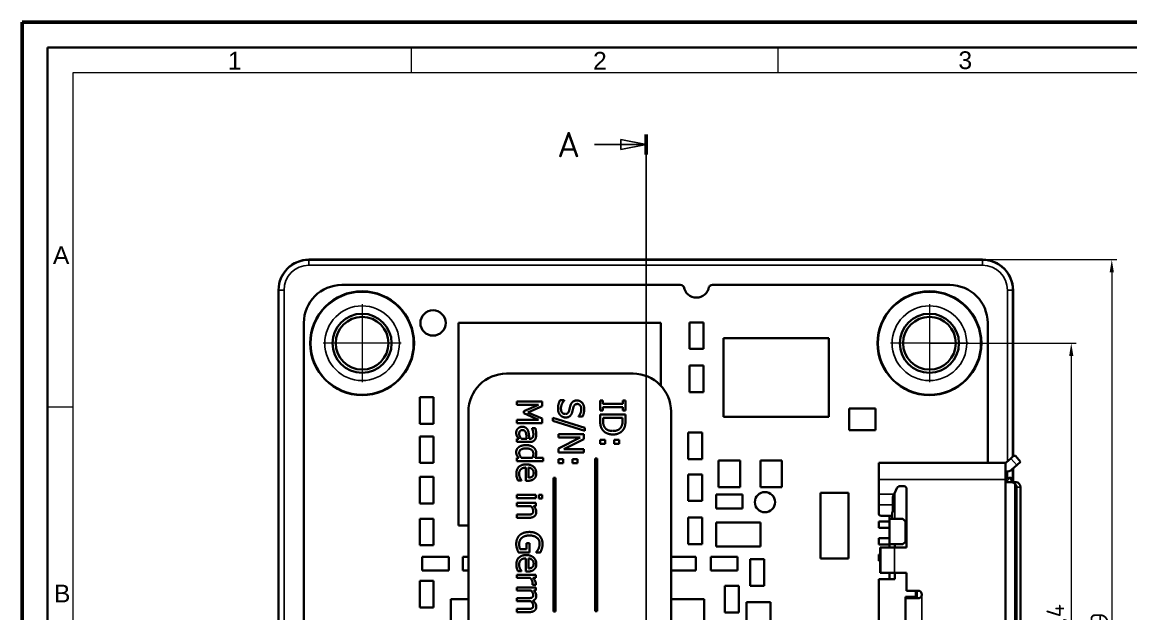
# Model space of a CAD drawing. Header units: millimetres. Extents: x 0 to 119, y 0 to 84.
# Drawn here: x 0 to 43.77, y 60.65 to 84 of the extents above; entities that cross this region are included whole.
import ezdxf

# ---------------------------------------------------------------- set-up
doc = ezdxf.new("R2010")
doc.units = ezdxf.units.MM
doc.header["$LTSCALE"] = 0.2
doc.layers.get('0').update_dxf_attribs({"lineweight": 25})
for name, color, linetype, lineweight in [('001', 7, 'Continuous', 50), ('Bemaßung (ISO)', 7, 'Continuous', 18), ('Mittelpunktmarkierung (ISO)', 7, 'Continuous', 18), ('Schnittlinie (ISO)', 7, 'Continuous', 25), ('Sichtbar (ISO)', 7, 'Continuous', 35), ('Sichtbar schmal (ISO)', 7, 'Continuous', 25)]:
    doc.layers.add(name, color=color, linetype=linetype, lineweight=lineweight)
doc.layers.add('Symbole(DIN)', color=3, linetype='Continuous', lineweight=25, true_color=0x00ff00)
doc.styles.add('Aktuell-DIN', font='arial.ttf')
doc.styles.add('Bezeichnungstext (DIN)', font='isocpeur.ttf')
doc.styles.add('Notiztext (DIN)', font='isocpeur.ttf')
doc.dimstyles.new('Standard (DIN)', dxfattribs={"dimscale": 0.2, "dimtxt": 3.5, "dimasz": 2.5, "dimexe": 1, "dimexo": 0, "dimgap": 0.7, "dimtad": 1, "dimtoh": 1, "dimrnd": 1e-08, "dimtxsty": 'Notiztext (DIN)', "dimcen": 0.09, "dimdle": 10, "dimclrd": 256, "dimclre": 256, "dimclrt": 256, "dimazin": 2, "dimtfac": 0.514286, "dimtdec": 4, "dimtmove": 0, "dimatfit": 3, "dimfxl": 1, "dimtolj": 1, "dimlwd": -1, "dimlwe": -1, "dimarcsym": 0})

# ---------------------------------------------------------------- blocks, each defined once
blk = doc.blocks.new('*D24')
at = {"layer": 'Bemaßung (ISO)', "transparency": 16777216}
for p, q in [((35.821, 71.327), (41.621, 71.327)), ((41.421, 70.827), (41.421, 49.427)), ((35.821, 48.927), (41.621, 48.927))]:
    blk.add_line(p, q, dxfattribs=at)
for points in [[(41.338, 70.827), (41.504, 70.827), (41.421, 71.327)], [(41.338, 49.427), (41.504, 49.427), (41.421, 48.927)]]:
    blk.add_solid(points, dxfattribs=at)
at = {"layer": 'Defpoints', "color": 0, "transparency": 16777216}
for p in [(35.821, 71.327), (35.821, 48.927), (41.421, 48.927)]:
    blk.add_point(p, dxfattribs=at)
at = {"layer": 'Bemaßung (ISO)', "transparency": 16777216, "insert": (40.441, 59.311), "char_height": 0.7, "attachment_point": 1, "rotation": 90, "style": 'Notiztext (DIN)'}
blk.add_mtext('\\A1;22,4', dxfattribs=at)
blk = doc.blocks.new('*D25')
at = {"layer": 'Bemaßung (ISO)', "transparency": 16777216}
for p, q in [((37.921, 74.627), (43.221, 74.627)), ((43.021, 74.127), (43.021, 46.127)), ((37.414, 45.627), (43.221, 45.627))]:
    blk.add_line(p, q, dxfattribs=at)
for points in [[(42.938, 74.127), (43.104, 74.127), (43.021, 74.627)], [(42.938, 46.127), (43.104, 46.127), (43.021, 45.627)]]:
    blk.add_solid(points, dxfattribs=at)
at = {"layer": 'Defpoints', "color": 0, "transparency": 16777216}
for p in [(37.921, 74.627), (37.414, 45.627), (43.021, 45.627)]:
    blk.add_point(p, dxfattribs=at)
at = {"layer": 'Bemaßung (ISO)', "transparency": 16777216, "insert": (42.181, 59.713), "char_height": 0.7, "attachment_point": 1, "rotation": 90, "style": 'Notiztext (DIN)'}
blk.add_mtext('\\A1;29', dxfattribs=at)
blk = doc.blocks.new('2DTransSchnitt0')
at = {"layer": 'Schnittlinie (ISO)', "linetype": 'Continuous'}
for p, q in [((123.2, 395.84), (118.2, 396.84)), ((118.2, 396.84), (118.2, 394.84)), ((123.2, 256.95), (123.2, 397.81)), ((113, 395.84), (118.2, 395.84)), ((118.2, 395.84), (123.2, 395.84)), ((118.2, 394.84), (123.2, 395.84)), ((179.1, 256.95), (123.2, 256.95)), ((179.1, 189.37), (179.1, 256.95)), ((168.93, 191.27), (174.1, 191.27)), ((179.1, 191.27), (174.1, 192.27)), ((174.1, 192.27), (174.1, 190.27)), ((174.1, 191.27), (179.1, 191.27)), ((174.1, 190.27), (179.1, 191.27))]:
    blk.add_line(p, q, dxfattribs=at)
at = {"layer": 'Schnittlinie (ISO)', "linetype": 'Continuous', "lineweight": 50}
for p, q in [((123.2, 393.86), (123.2, 397.81)), ((123.2, 256.95), (123.2, 260.9)), ((126.99, 256.95), (123.2, 256.95)), ((179.1, 256.95), (175.31, 256.95)), ((179.1, 253.15), (179.1, 256.95)), ((179.1, 189.37), (179.1, 193.17))]:
    blk.add_line(p, q, dxfattribs=at)
at = {"layer": 'Schnittlinie (ISO)', "linetype": 'Continuous', "flags": 128}
for points in [[(118.2, 394.84), (123.2, 395.84), (118.2, 396.84), (118.2, 394.84)], [(174.1, 190.27), (179.1, 191.27), (174.1, 192.27), (174.1, 190.27)]]:
    blk.add_lwpolyline(points, dxfattribs=at)
at = {"layer": 'Schnittlinie (ISO)'}
for points in [[(118.2, 394.84), (123.2, 395.84), (118.2, 396.84), (118.2, 394.84)], [(174.1, 190.27), (179.1, 191.27), (174.1, 192.27), (174.1, 190.27)]]:
    blk.add_solid(points, dxfattribs=at)
at = {"layer": 'Schnittlinie (ISO)', "char_height": 5, "attachment_point": 7, "line_spacing_factor": 0.25, "style": 'Bezeichnungstext (DIN)'}
for insert in [(105.63, 393.34), (161.54, 188.77)]:
    blk.add_mtext('A', dxfattribs=dict(at, insert=insert))
blk = doc.blocks.new('Ränder Basler-A2')
at = {"layer": '001'}
for p, q in [((0, 0), (0, 420)), ((0, 420), (594, 420))]:
    blk.add_line(p, q, dxfattribs=at)
at = {"layer": '001', "color": 7, "linetype": 'Continuous', "lineweight": 35}
for p, q in [((589, 415), (5, 415)), ((5, 415), (5, 5))]:
    blk.add_line(p, q, dxfattribs=at)
at = {"layer": '001', "color": 7, "linetype": 'Continuous', "lineweight": 18}
for p, q in [((76.87, 410), (76.87, 415)), ((149.25, 410), (149.25, 415)), ((584, 410), (10, 410)), ((10, 410), (10, 10)), ((5, 344.07), (10, 344.07))]:
    blk.add_line(p, q, dxfattribs=at)
at = {"layer": 'Symbole(DIN)', "color": 250, "true_color": 0x3f3f3f, "char_height": 3.5, "attachment_point": 4, "style": 'Aktuell-DIN'}
for s, insert in [('\\fArial|b0|i0;1', (40.6, 412.4)), ('\\fArial|b0|i0;2', (112.69, 412.38)), ('\\fArial|b0|i0;3', (184.82, 412.47)), ('\\fArial|b0|i0;A', (6.06, 374)), ('\\fArial|b0|i0;B', (6.26, 307.24))]:
    blk.add_mtext(s, dxfattribs=dict(at, insert=insert))

msp = doc.modelspace()

# ---------------------------------------------------------------- linework, layer by layer
at = {"layer": 'Mittelpunktmarkierung (ISO)', "linetype": 'Continuous'}
for p, q in [((13.421, 72.867), (13.421, 69.787)), ((35.821, 72.867), (35.821, 69.787)), ((14.961, 71.327), (11.881, 71.327)), ((37.361, 71.327), (34.281, 71.327))]:
    msp.add_line(p, q, dxfattribs=at)
at = {"layer": 'Sichtbar (ISO)'}
for p, q in [((11.321, 74.627), (37.921, 74.627)), ((12.621, 73.627), (25.986, 73.627)), ((27.256, 73.627), (36.621, 73.627)), ((10.121, 46.827), (10.121, 73.427)), ((39.121, 73.427), (39.121, 66.854)), ((11.121, 48.127), (11.121, 72.127)), ((17.221, 64.127), (17.221, 72.127)), ((17.221, 72.127), (25.221, 72.127)), ((25.221, 72.127), (25.221, 69.647)), ((26.346, 71.102), (26.346, 72.152)), ((26.346, 72.152), (26.896, 72.152)), ((26.896, 72.152), (26.896, 71.102)), ((38.121, 72.127), (38.121, 66.602)), ((27.691, 68.427), (27.691, 71.527)), ((27.691, 71.527), (31.851, 71.527)), ((31.851, 71.527), (31.851, 68.427)), ((26.896, 71.102), (26.346, 71.102)), ((19.121, 70.127), (24.121, 70.127)), ((26.346, 70.452), (26.896, 70.452)), ((26.346, 69.402), (26.346, 70.452)), ((26.896, 70.452), (26.896, 69.402)), ((15.696, 68.152), (15.696, 69.202)), ((15.696, 69.202), (16.246, 69.202)), ((16.246, 69.202), (16.246, 68.152)), ((26.896, 69.402), (26.346, 69.402)), ((19.528, 68.902), (19.528, 69.026)), ((19.528, 69.026), (20.528, 69.026)), ((20.389, 68.902), (19.528, 68.902)), ((19.803, 68.644), (20.389, 68.902)), ((20.528, 68.845), (19.971, 68.595)), ((20.528, 69.026), (20.528, 68.845)), ((21.234, 69.076), (21.401, 69.076)), ((21.401, 69.076), (21.401, 69.066)), ((22.821, 68.678), (22.821, 69.065)), ((22.821, 69.065), (22.923, 69.065)), ((22.923, 69.065), (22.923, 68.938)), ((22.923, 68.938), (23.719, 68.938)), ((23.719, 68.805), (22.923, 68.805)), ((22.923, 68.805), (22.923, 68.678)), ((23.719, 68.938), (23.719, 69.065)), ((23.719, 69.065), (23.821, 69.065)), ((23.719, 68.678), (23.719, 68.805)), ((23.821, 69.065), (23.821, 68.678)), ((32.646, 68.752), (33.696, 68.752)), ((32.646, 67.902), (32.646, 68.752)), ((33.696, 68.752), (33.696, 67.902)), ((17.621, 51.627), (17.621, 68.627)), ((19.528, 68.169), (19.528, 68.302)), ((19.528, 68.302), (20.389, 68.302)), ((19.803, 68.563), (19.803, 68.644)), ((20.389, 68.302), (19.803, 68.563)), ((19.971, 68.595), (20.528, 68.354)), ((20.528, 68.354), (20.528, 68.169)), ((20.957, 68.264), (20.957, 68.378)), ((20.957, 68.378), (22.219, 67.988)), ((21.969, 68.435), (21.969, 68.444)), ((22.127, 68.435), (21.969, 68.435)), ((22.923, 68.678), (22.821, 68.678)), ((22.821, 68.283), (22.821, 68.513)), ((22.821, 68.513), (23.821, 68.513)), ((22.936, 68.38), (22.936, 68.279)), ((23.706, 68.38), (22.936, 68.38)), ((23.706, 68.279), (23.706, 68.38)), ((23.821, 68.678), (23.719, 68.678)), ((23.821, 68.513), (23.821, 68.286)), ((25.621, 68.627), (25.621, 51.627)), ((31.851, 68.427), (27.691, 68.427)), ((16.246, 68.152), (15.696, 68.152)), ((20.528, 68.169), (19.528, 68.169)), ((20.133, 67.969), (20.262, 67.969)), ((20.133, 67.961), (20.133, 67.969)), ((22.219, 67.873), (20.957, 68.264)), ((22.219, 67.988), (22.219, 67.873)), ((33.696, 67.902), (32.646, 67.902)), ((15.696, 67.652), (16.246, 67.652)), ((15.696, 66.602), (15.696, 67.652)), ((16.246, 67.652), (16.246, 66.602)), ((19.528, 67.431), (19.528, 67.558)), ((19.528, 67.558), (19.607, 67.558)), ((20.041, 67.431), (19.528, 67.431)), ((19.713, 67.558), (19.921, 67.558)), ((20.021, 67.558), (20.046, 67.558)), ((21.174, 67.61), (21.174, 67.734)), ((21.174, 67.734), (22.174, 67.734)), ((21.174, 67.168), (22.037, 67.61)), ((22.037, 67.61), (21.174, 67.61)), ((22.174, 67.546), (21.383, 67.143)), ((22.174, 67.734), (22.174, 67.546)), ((22.821, 67.358), (22.821, 67.519)), ((22.821, 67.519), (23.012, 67.519)), ((23.012, 67.519), (23.012, 67.358)), ((23.38, 67.358), (23.38, 67.519)), ((23.38, 67.519), (23.571, 67.519)), ((23.571, 67.519), (23.571, 67.358)), ((26.296, 66.752), (26.296, 67.802)), ((26.296, 67.802), (26.846, 67.802)), ((26.846, 67.802), (26.846, 66.752)), ((21.174, 67.019), (21.174, 67.168)), ((22.174, 67.019), (21.174, 67.019)), ((21.383, 67.143), (22.174, 67.143)), ((22.174, 67.143), (22.174, 67.019)), ((23.012, 67.358), (22.821, 67.358)), ((23.571, 67.358), (23.38, 67.358)), ((16.246, 66.602), (15.696, 66.602)), ((19.528, 66.677), (19.528, 66.803)), ((19.528, 66.803), (19.604, 66.803)), ((20.573, 66.677), (19.528, 66.677)), ((19.71, 66.803), (20.144, 66.803)), ((20.248, 66.803), (20.573, 66.803)), ((20.573, 66.803), (20.573, 66.677)), ((21.174, 66.594), (21.174, 66.755)), ((21.174, 66.755), (21.366, 66.755)), ((21.366, 66.594), (21.174, 66.594)), ((21.366, 66.755), (21.366, 66.594)), ((21.734, 66.594), (21.734, 66.755)), ((21.734, 66.755), (21.925, 66.755)), ((21.925, 66.594), (21.734, 66.594)), ((21.925, 66.755), (21.925, 66.594)), ((22.62, 60.752), (22.62, 66.777)), ((22.62, 66.777), (22.707, 66.777)), ((22.707, 66.777), (22.707, 60.752)), ((26.846, 66.752), (26.296, 66.752)), ((27.496, 65.652), (27.496, 66.702)), ((27.496, 66.702), (28.346, 66.702)), ((28.346, 66.702), (28.346, 65.652)), ((29.146, 65.652), (29.146, 66.702)), ((29.146, 66.702), (29.996, 66.702)), ((29.996, 66.702), (29.996, 65.652)), ((33.821, 66.602), (38.821, 66.602)), ((33.821, 65.952), (33.821, 66.602)), ((38.821, 65.952), (38.821, 66.602)), ((39.038, 66.78), (38.854, 66.615)), ((39.147, 66.877), (39.038, 66.78)), ((39.147, 66.877), (39.22, 66.877)), ((39.421, 66.652), (39.22, 66.877)), ((39.421, 66.652), (39.272, 66.519)), ((19.89, 65.898), (19.89, 66.418)), ((19.987, 66.418), (19.987, 66.021)), ((26.296, 65.102), (26.296, 66.152)), ((26.296, 66.152), (26.846, 66.152)), ((26.846, 66.152), (26.846, 65.102)), ((39.272, 66.519), (39.088, 66.354)), ((39.121, 66.384), (39.121, 65.842)), ((15.696, 65.002), (15.696, 66.052)), ((15.696, 66.052), (16.246, 66.052)), ((16.246, 66.052), (16.246, 65.002)), ((19.712, 65.912), (19.574, 65.912)), ((19.712, 65.919), (19.712, 65.912)), ((19.959, 65.898), (19.89, 65.898)), ((20.973, 60.739), (20.973, 66.012)), ((20.973, 66.012), (21.06, 66.012)), ((21.06, 66.012), (21.06, 60.739)), ((33.821, 65.952), (33.821, 65.376)), ((34.822, 65.679), (34.644, 65.682)), ((38.821, 65.952), (38.821, 65.942)), ((38.821, 65.942), (38.821, 54.312)), ((38.921, 65.842), (39.073, 65.842)), ((39.073, 65.842), (39.248, 65.842)), ((39.211, 54.491), (39.211, 65.763)), ((19.528, 65.212), (19.528, 65.338)), ((19.528, 65.338), (20.278, 65.338)), ((20.278, 65.338), (20.278, 65.212)), ((20.403, 65.203), (20.403, 65.346)), ((20.403, 65.346), (20.534, 65.346)), ((20.534, 65.346), (20.534, 65.203)), ((27.396, 64.802), (27.396, 65.352)), ((27.396, 65.352), (28.446, 65.352)), ((28.346, 65.652), (27.496, 65.652)), ((28.446, 65.352), (28.446, 64.802)), ((29.996, 65.652), (29.146, 65.652)), ((31.521, 62.827), (31.521, 65.427)), ((31.521, 65.427), (32.621, 65.427)), ((32.621, 65.427), (32.621, 62.827)), ((33.821, 64.945), (33.821, 65.376)), ((34.381, 64.945), (34.381, 65.262)), ((34.426, 65.376), (34.392, 65.307)), ((34.553, 65.627), (34.426, 65.376)), ((34.921, 63.262), (34.921, 65.579)), ((39.258, 65.642), (39.258, 54.612)), ((39.421, 54.612), (39.421, 65.642)), ((16.246, 65.002), (15.696, 65.002)), ((20.278, 65.212), (19.528, 65.212)), ((19.528, 65.026), (20.278, 65.026)), ((19.528, 64.9), (19.528, 65.026)), ((20.089, 64.9), (19.528, 64.9)), ((20.278, 64.9), (20.195, 64.9)), ((20.278, 65.026), (20.278, 64.9)), ((20.534, 65.203), (20.403, 65.203)), ((26.846, 65.102), (26.296, 65.102)), ((28.446, 64.802), (27.396, 64.802)), ((33.821, 64.945), (33.821, 64.596)), ((34.381, 64.945), (34.381, 64.701)), ((15.696, 64.402), (16.246, 64.402)), ((15.696, 63.352), (15.696, 64.402)), ((16.246, 64.402), (16.246, 63.352)), ((19.528, 64.437), (19.528, 64.563)), ((19.528, 64.563), (19.956, 64.563)), ((20.015, 64.437), (19.528, 64.437)), ((26.296, 63.402), (26.296, 64.452)), ((26.296, 64.452), (26.846, 64.452)), ((26.846, 64.452), (26.846, 63.402)), ((33.921, 64.521), (34.281, 64.521)), ((34.251, 64.521), (34.251, 64.392)), ((34.251, 64.392), (34.251, 63.392)), ((34.251, 64.392), (34.771, 64.392)), ((34.351, 64.62), (34.351, 64.392)), ((34.771, 64.392), (34.871, 64.292)), ((17.621, 64.127), (17.221, 64.127)), ((27.396, 63.302), (27.396, 64.252)), ((27.396, 64.252), (29.146, 64.252)), ((29.146, 64.252), (29.146, 63.302)), ((33.821, 64.287), (33.821, 64.037)), ((33.821, 64.287), (34.251, 64.287)), ((34.251, 64.037), (33.821, 64.037)), ((34.871, 64.292), (34.871, 63.492)), ((33.821, 63.637), (34.251, 63.637)), ((33.821, 63.637), (33.821, 63.387)), ((34.771, 63.392), (34.871, 63.492)), ((16.246, 63.352), (15.696, 63.352)), ((20.031, 63.069), (19.594, 63.069)), ((19.656, 63.2), (19.914, 63.2)), ((19.914, 63.2), (19.914, 63.432)), ((19.914, 63.432), (20.031, 63.432)), ((20.031, 63.432), (20.031, 63.069)), ((20.299, 63.073), (20.299, 63.085)), ((20.46, 63.073), (20.299, 63.073)), ((26.846, 63.402), (26.296, 63.402)), ((29.146, 63.302), (27.396, 63.302)), ((34.251, 63.387), (33.821, 63.387)), ((33.871, 63.262), (33.897, 63.262)), ((33.871, 63.262), (33.871, 62.262)), ((33.897, 63.262), (34.447, 63.262)), ((34.251, 63.392), (34.251, 63.262)), ((34.251, 63.392), (34.771, 63.392)), ((34.921, 63.262), (34.447, 63.262)), ((34.451, 63.262), (34.451, 63.392)), ((15.796, 62.352), (15.796, 62.902)), ((15.796, 62.902), (16.846, 62.902)), ((16.846, 62.902), (16.846, 62.352)), ((17.396, 62.352), (17.396, 62.902)), ((17.396, 62.902), (17.621, 62.902)), ((19.89, 62.316), (19.89, 62.836)), ((19.987, 62.836), (19.987, 62.439)), ((25.621, 62.902), (26.596, 62.902)), ((26.596, 62.902), (26.596, 62.352)), ((27.196, 62.352), (27.196, 62.902)), ((27.196, 62.902), (28.246, 62.902)), ((28.246, 62.902), (28.246, 62.352)), ((28.746, 61.752), (28.746, 62.802)), ((28.746, 62.802), (29.296, 62.802)), ((29.296, 62.802), (29.296, 61.752)), ((32.621, 62.827), (31.521, 62.827)), ((33.821, 62.987), (33.871, 62.987)), ((33.821, 62.987), (33.821, 62.737)), ((33.871, 62.737), (33.821, 62.737)), ((16.846, 62.352), (15.796, 62.352)), ((17.621, 62.352), (17.396, 62.352)), ((19.528, 62.062), (19.528, 62.188)), ((19.528, 62.188), (20.278, 62.188)), ((19.712, 62.33), (19.574, 62.33)), ((19.712, 62.337), (19.712, 62.33)), ((19.959, 62.316), (19.89, 62.316)), ((20.278, 62.188), (20.278, 62.062)), ((26.596, 62.352), (25.621, 62.352)), ((28.246, 62.352), (27.196, 62.352)), ((33.871, 62.262), (33.897, 62.262)), ((33.897, 62.262), (34.447, 62.262)), ((34.251, 62.262), (34.251, 62.012)), ((34.921, 62.262), (34.447, 62.262)), ((34.451, 62.012), (34.451, 62.262)), ((34.921, 61.56), (34.921, 62.262)), ((15.696, 61.952), (16.246, 61.952)), ((15.696, 60.902), (15.696, 61.952)), ((16.246, 61.952), (16.246, 60.902)), ((20.06, 62.062), (19.528, 62.062)), ((20.143, 61.79), (20.143, 61.797)), ((20.274, 61.79), (20.143, 61.79)), ((20.278, 62.062), (20.167, 62.062)), ((27.746, 61.752), (28.296, 61.752)), ((27.746, 60.702), (27.746, 61.752)), ((28.296, 61.752), (28.296, 60.702)), ((29.296, 61.752), (28.746, 61.752)), ((34.451, 62.012), (33.821, 62.012)), ((33.821, 59.437), (33.821, 62.012)), ((19.528, 61.692), (20.278, 61.692)), ((19.528, 61.566), (19.528, 61.692)), ((20.089, 61.566), (19.528, 61.566)), ((20.278, 61.566), (20.196, 61.566)), ((20.278, 61.692), (20.278, 61.566)), ((34.871, 61.312), (34.871, 60.212)), ((35.271, 61.312), (34.871, 61.312)), ((35.371, 61.56), (34.921, 61.56)), ((35.001, 61.26), (35.001, 61.312)), ((35.321, 61.362), (35.271, 61.312)), ((35.271, 61.26), (35.271, 61.312)), ((35.321, 61.56), (35.321, 61.362)), ((35.321, 61.362), (35.321, 61.26)), ((16.246, 60.902), (15.696, 60.902)), ((16.921, 61.227), (17.621, 61.227)), ((16.921, 51.227), (16.921, 61.227)), ((19.528, 61.14), (19.528, 61.267)), ((19.528, 61.267), (19.962, 61.267)), ((20.022, 61.14), (19.528, 61.14)), ((25.621, 61.227), (26.921, 61.227)), ((26.921, 61.227), (26.921, 51.227)), ((28.596, 59.352), (28.596, 61.102)), ((28.596, 61.102), (29.546, 61.102)), ((29.546, 61.102), (29.546, 59.352)), ((35.371, 61.26), (34.871, 61.26)), ((19.528, 60.715), (19.528, 60.841)), ((19.528, 60.841), (19.962, 60.841)), ((20.022, 60.715), (19.528, 60.715)), ((21.06, 60.739), (20.973, 60.739)), ((22.707, 60.752), (22.62, 60.752)), ((28.296, 60.702), (27.746, 60.702))]:
    msp.add_line(p, q, dxfattribs=at)
for centre, radius in [((13.421, 71.327), 2.05), ((35.821, 71.327), 2.05), ((13.421, 71.327), 1.166), ((13.421, 71.327), 1.04), ((16.221, 72.127), 0.5), ((35.821, 71.327), 1.166), ((35.821, 71.327), 1.04), ((29.327, 65.054), 0.4)]:
    msp.add_circle(centre, radius, dxfattribs=at)
for centre, radius, start, end in [((11.321, 73.427), 1.2, 90, 180), ((37.921, 73.427), 1.2, 0, 90), ((12.621, 72.127), 1.5, 90, 180), ((25.986, 73.477), 0.15, 46.9619, 90.0001), ((27.18, 74.757), 1.6, 226.9624, 228.812), ((26.621, 73.627), 0.5, 188.6268, 351.3732), ((26.062, 74.757), 1.6, 311.188, 313.0376), ((27.256, 73.477), 0.15, 89.9999, 133.0381), ((36.621, 72.127), 1.5, 0, 90), ((19.121, 68.627), 1.5, 90, 180), ((24.121, 68.627), 1.5, 0, 90), ((38.821, 66.652), 0.05, 270, 311.8103), ((38.821, 66.652), 0.4, 270, 311.8103), ((34.642, 65.582), 0.1, 89.0989, 153.2564), ((34.821, 65.579), 0.1, 0, 89.0989), ((38.921, 65.942), 0.1, 180, 270), ((35.371, 61.41), 0.15, 0, 90)]:
    msp.add_arc(centre, radius, start, end, dxfattribs=at)
for centre, major_axis, ratio, start_param, end_param in [((39.073, 65.642), (0, 0.2), 0.866025, 5.362096, 6.283185), ((39.027, 65.642), (-0.231, 0), 0.866025, 3.141593, 3.791299), ((39.248, 65.642), (0, 0.2), 0.866025, 4.712389, 6.283185), ((33.921, 64.596), (-0.1, 0), 0.749516, 0, 1.570796), ((34.281, 64.596), (0.1, 0), 0.749516, 4.712389, 5.487786), ((34.451, 64.62), (0, -0.113), 0.883218, 3.91699, 4.712389)]:
    msp.add_ellipse(centre, major_axis=major_axis, ratio=ratio, start_param=start_param, end_param=end_param, dxfattribs=at)
for points in [[(21.157, 68.747), (21.157, 68.856), (21.202, 69.008), (21.234, 69.076)], [(21.247, 68.486), (21.204, 68.534), (21.157, 68.656), (21.157, 68.747)], [(21.401, 69.066), (21.34, 69), (21.272, 68.834), (21.272, 68.757)], [(21.272, 68.757), (21.272, 68.647), (21.363, 68.534), (21.439, 68.534)], [(21.592, 68.657), (21.605, 68.704), (21.623, 68.781), (21.637, 68.838)], [(21.637, 68.838), (21.651, 68.89), (21.692, 68.972), (21.725, 69.004)], [(21.764, 68.799), (21.753, 68.757), (21.724, 68.635), (21.712, 68.594)], [(21.725, 69.004), (21.759, 69.034), (21.848, 69.068), (21.906, 69.068)], [(21.92, 68.93), (21.857, 68.93), (21.781, 68.862), (21.764, 68.799)], [(21.906, 69.068), (22.028, 69.068), (22.192, 68.879), (22.192, 68.732)], [(22.077, 68.723), (22.077, 68.815), (21.99, 68.93), (21.92, 68.93)], [(22.192, 68.732), (22.192, 68.648), (22.159, 68.499), (22.127, 68.435)], [(21.46, 68.396), (21.4, 68.396), (21.287, 68.444), (21.247, 68.486)], [(21.439, 68.534), (21.499, 68.534), (21.573, 68.593), (21.592, 68.657)], [(21.712, 68.594), (21.68, 68.491), (21.553, 68.396), (21.46, 68.396)], [(21.969, 68.444), (22.012, 68.492), (22.077, 68.641), (22.077, 68.723)], [(19.507, 67.802), (19.507, 67.848), (19.542, 67.931), (19.573, 67.963)], [(19.573, 67.963), (19.604, 67.993), (19.695, 68.029), (19.745, 68.029)], [(19.754, 67.899), (19.689, 67.899), (19.624, 67.826), (19.624, 67.756)], [(19.745, 68.029), (19.823, 68.029), (19.933, 67.964), (19.965, 67.892)], [(19.89, 67.783), (19.875, 67.833), (19.811, 67.899), (19.754, 67.899)], [(19.965, 67.892), (19.994, 67.829), (20.016, 67.657), (20.021, 67.558)], [(20.184, 67.74), (20.184, 67.784), (20.158, 67.902), (20.133, 67.961)], [(20.262, 67.969), (20.272, 67.934), (20.296, 67.803), (20.296, 67.739)], [(22.901, 67.929), (22.853, 68.005), (22.821, 68.162), (22.821, 68.283)], [(23.32, 67.725), (23.183, 67.725), (22.963, 67.836), (22.901, 67.929)], [(22.936, 68.279), (22.936, 68.191), (22.964, 68.057), (23.002, 68.003)], [(23.002, 68.003), (23.049, 67.933), (23.205, 67.863), (23.322, 67.863)], [(23.741, 67.927), (23.677, 67.831), (23.466, 67.725), (23.32, 67.725)], [(23.322, 67.863), (23.437, 67.863), (23.6, 67.939), (23.646, 68.015)], [(23.646, 68.015), (23.677, 68.068), (23.706, 68.189), (23.706, 68.279)], [(23.821, 68.286), (23.821, 68.145), (23.779, 67.984), (23.741, 67.927)], [(19.543, 67.649), (19.525, 67.683), (19.507, 67.745), (19.507, 67.802)], [(19.607, 67.558), (19.596, 67.573), (19.555, 67.625), (19.543, 67.649)], [(19.624, 67.756), (19.624, 67.697), (19.675, 67.6), (19.713, 67.558)], [(19.921, 67.558), (19.917, 67.603), (19.903, 67.74), (19.89, 67.783)], [(20.24, 67.513), (20.209, 67.472), (20.111, 67.431), (20.041, 67.431)], [(20.046, 67.558), (20.09, 67.558), (20.144, 67.585), (20.159, 67.609)], [(20.159, 67.609), (20.175, 67.633), (20.184, 67.703), (20.184, 67.74)], [(20.296, 67.739), (20.296, 67.662), (20.272, 67.555), (20.24, 67.513)], [(19.507, 67.027), (19.507, 67.089), (19.558, 67.192), (19.607, 67.229)], [(19.534, 66.905), (19.521, 66.931), (19.507, 66.989), (19.507, 67.027)], [(19.607, 67.229), (19.657, 67.265), (19.803, 67.306), (19.897, 67.306)], [(19.9, 67.175), (19.767, 67.175), (19.627, 67.091), (19.627, 66.998)], [(19.627, 66.998), (19.627, 66.948), (19.672, 66.848), (19.71, 66.803)], [(19.897, 67.306), (19.996, 67.306), (20.141, 67.255), (20.195, 67.21)], [(20.184, 66.968), (20.184, 67.065), (20.038, 67.175), (19.9, 67.175)], [(20.195, 67.21), (20.243, 67.169), (20.299, 67.053), (20.299, 66.989)], [(20.299, 66.989), (20.299, 66.933), (20.274, 66.85), (20.248, 66.803)], [(19.511, 66.168), (19.511, 66.348), (19.713, 66.546), (19.899, 66.546)], [(19.604, 66.803), (19.58, 66.833), (19.547, 66.875), (19.534, 66.905)], [(19.899, 66.546), (20.082, 66.546), (20.299, 66.354), (20.299, 66.199)], [(20.144, 66.803), (20.167, 66.85), (20.184, 66.925), (20.184, 66.968)], [(19.532, 66.026), (19.521, 66.063), (19.511, 66.123), (19.511, 66.168)], [(19.89, 66.418), (19.76, 66.418), (19.621, 66.286), (19.621, 66.17)], [(19.621, 66.17), (19.621, 66.128), (19.64, 66.048), (19.654, 66.016)], [(20.137, 66.356), (20.107, 66.384), (20.034, 66.414), (19.987, 66.418)], [(20.196, 66.206), (20.196, 66.256), (20.166, 66.327), (20.137, 66.356)], [(20.137, 66.064), (20.166, 66.086), (20.196, 66.155), (20.196, 66.206)], [(20.299, 66.199), (20.299, 66.129), (20.259, 66.021), (20.216, 65.982)], [(19.574, 65.912), (19.565, 65.934), (19.539, 66), (19.532, 66.026)], [(19.654, 66.016), (19.671, 65.982), (19.699, 65.935), (19.712, 65.919)], [(20.216, 65.982), (20.173, 65.941), (20.049, 65.898), (19.959, 65.898)], [(19.987, 66.021), (20.038, 66.023), (20.112, 66.044), (20.137, 66.064)], [(20.179, 64.705), (20.179, 64.752), (20.129, 64.852), (20.089, 64.9)], [(20.195, 64.9), (20.246, 64.843), (20.299, 64.734), (20.299, 64.672)], [(19.956, 64.563), (20.008, 64.563), (20.097, 64.573), (20.124, 64.588)], [(20.299, 64.672), (20.299, 64.562), (20.154, 64.437), (20.015, 64.437)], [(20.124, 64.588), (20.152, 64.603), (20.179, 64.658), (20.179, 64.705)], [(19.508, 63.401), (19.508, 63.508), (19.573, 63.683), (19.639, 63.747)], [(19.73, 63.647), (19.678, 63.604), (19.624, 63.482), (19.624, 63.406)], [(19.639, 63.747), (19.705, 63.81), (19.902, 63.877), (20.029, 63.877)], [(20.033, 63.739), (19.932, 63.739), (19.782, 63.692), (19.73, 63.647)], [(20.029, 63.877), (20.149, 63.877), (20.341, 63.809), (20.409, 63.746)], [(20.431, 63.416), (20.431, 63.56), (20.214, 63.739), (20.033, 63.739)], [(20.409, 63.746), (20.474, 63.685), (20.546, 63.507), (20.546, 63.401)], [(19.538, 63.217), (19.523, 63.266), (19.508, 63.345), (19.508, 63.401)], [(19.594, 63.069), (19.583, 63.094), (19.548, 63.18), (19.538, 63.217)], [(19.624, 63.406), (19.624, 63.35), (19.64, 63.239), (19.656, 63.2)], [(20.299, 63.085), (20.321, 63.11), (20.361, 63.162), (20.384, 63.211)], [(20.384, 63.211), (20.404, 63.251), (20.431, 63.356), (20.431, 63.416)], [(20.518, 63.215), (20.508, 63.181), (20.473, 63.098), (20.46, 63.073)], [(20.546, 63.401), (20.546, 63.35), (20.531, 63.257), (20.518, 63.215)], [(19.511, 62.586), (19.511, 62.766), (19.713, 62.964), (19.899, 62.964)], [(19.89, 62.836), (19.76, 62.836), (19.621, 62.704), (19.621, 62.588)], [(19.899, 62.964), (20.082, 62.964), (20.299, 62.772), (20.299, 62.617)], [(20.137, 62.774), (20.107, 62.803), (20.034, 62.832), (19.987, 62.836)], [(20.196, 62.624), (20.196, 62.674), (20.166, 62.745), (20.137, 62.774)], [(20.137, 62.482), (20.166, 62.504), (20.196, 62.573), (20.196, 62.624)], [(20.299, 62.617), (20.299, 62.547), (20.259, 62.439), (20.216, 62.4)], [(19.532, 62.444), (19.521, 62.481), (19.511, 62.541), (19.511, 62.586)], [(19.574, 62.33), (19.565, 62.352), (19.539, 62.418), (19.532, 62.444)], [(19.621, 62.588), (19.621, 62.546), (19.64, 62.466), (19.654, 62.434)], [(19.654, 62.434), (19.671, 62.4), (19.699, 62.353), (19.712, 62.337)], [(20.216, 62.4), (20.173, 62.359), (20.049, 62.316), (19.959, 62.316)], [(19.987, 62.439), (20.038, 62.441), (20.112, 62.462), (20.137, 62.482)], [(20.149, 61.865), (20.149, 61.916), (20.104, 62.016), (20.06, 62.062)], [(20.143, 61.797), (20.147, 61.811), (20.149, 61.843), (20.149, 61.865)], [(20.167, 62.062), (20.228, 61.993), (20.278, 61.89), (20.278, 61.841)], [(20.278, 61.841), (20.278, 61.822), (20.277, 61.803), (20.274, 61.79)], [(19.962, 61.267), (20.014, 61.267), (20.102, 61.275), (20.127, 61.288)], [(20.179, 61.393), (20.179, 61.434), (20.128, 61.524), (20.089, 61.566)], [(20.127, 61.288), (20.154, 61.301), (20.179, 61.35), (20.179, 61.393)], [(20.299, 61.361), (20.299, 61.294), (20.239, 61.192), (20.17, 61.165)], [(20.196, 61.566), (20.245, 61.516), (20.299, 61.419), (20.299, 61.361)], [(19.962, 60.841), (20.014, 60.841), (20.102, 60.85), (20.127, 60.862)], [(20.086, 61.143), (20.075, 61.142), (20.043, 61.14), (20.022, 61.14)], [(20.179, 60.968), (20.179, 61.007), (20.132, 61.096), (20.086, 61.143)], [(20.127, 60.862), (20.154, 60.875), (20.179, 60.925), (20.179, 60.968)], [(20.17, 61.165), (20.234, 61.107), (20.299, 60.999), (20.299, 60.935)], [(20.299, 60.935), (20.299, 60.887), (20.269, 60.807), (20.235, 60.778)], [(20.235, 60.778), (20.201, 60.748), (20.099, 60.715), (20.022, 60.715)]]:
    msp.add_open_spline(points, degree=2, dxfattribs=at)
for points, knots in [([(34.392, 65.307), (34.39, 65.304), (34.388, 65.3), (34.387, 65.296), (34.386, 65.293), (34.384, 65.289), (34.384, 65.285), (34.383, 65.282), (34.382, 65.279), (34.382, 65.275), (34.382, 65.275), (34.382, 65.274), (34.382, 65.274), (34.381, 65.273), (34.381, 65.272), (34.381, 65.272), (34.381, 65.268), (34.381, 65.265), (34.381, 65.262)], [0, 0, 0, 0, 0.01174824, 0.01174824, 0.01174824, 0.02356387, 0.02356387, 0.02356387, 0.03347259, 0.03347259, 0.03347259, 0.0353908, 0.0353908, 0.0353908, 0.03729786, 0.03729786, 0.03729786, 0.04714898, 0.04714898, 0.04714898, 0.04714898]), ([(35.521, 61.41), (35.521, 61.405), (35.521, 61.4), (35.52, 61.396), (35.52, 61.393), (35.52, 61.391), (35.519, 61.388), (35.519, 61.387), (35.519, 61.386), (35.519, 61.385), (35.518, 61.378), (35.516, 61.372), (35.514, 61.367), (35.513, 61.362), (35.511, 61.357), (35.509, 61.353), (35.506, 61.344), (35.501, 61.335), (35.495, 61.327), (35.494, 61.325), (35.493, 61.323), (35.491, 61.321), (35.49, 61.319), (35.488, 61.317), (35.487, 61.315), (35.485, 61.313), (35.483, 61.311), (35.482, 61.309), (35.481, 61.308), (35.479, 61.307), (35.478, 61.305), (35.478, 61.305), (35.477, 61.304), (35.477, 61.304), (35.475, 61.303), (35.474, 61.302), (35.473, 61.301), (35.471, 61.298), (35.468, 61.296), (35.466, 61.294), (35.462, 61.291), (35.459, 61.289), (35.456, 61.287), (35.455, 61.286), (35.454, 61.286), (35.454, 61.285), (35.453, 61.285), (35.452, 61.284), (35.452, 61.284), (35.448, 61.282), (35.445, 61.28), (35.441, 61.278), (35.437, 61.276), (35.434, 61.274), (35.43, 61.272), (35.429, 61.272), (35.428, 61.272), (35.428, 61.271), (35.427, 61.271), (35.426, 61.271), (35.425, 61.271), (35.424, 61.27), (35.422, 61.269), (35.42, 61.268), (35.418, 61.268), (35.416, 61.267), (35.414, 61.267), (35.411, 61.266), (35.409, 61.265), (35.407, 61.265), (35.406, 61.264), (35.404, 61.264), (35.403, 61.264), (35.402, 61.264), (35.401, 61.263), (35.4, 61.263), (35.397, 61.263), (35.395, 61.262), (35.392, 61.262), (35.391, 61.262), (35.39, 61.262), (35.389, 61.261), (35.388, 61.261), (35.386, 61.261), (35.385, 61.261), (35.383, 61.261), (35.381, 61.261), (35.378, 61.26), (35.376, 61.26), (35.373, 61.26), (35.371, 61.26)], [0, 0, 0, 0, 0.0147813, 0.0147813, 0.0147813, 0.0221829, 0.0221829, 0.0221829, 0.0258836, 0.0258836, 0.0258836, 0.0443892, 0.0443892, 0.0443892, 0.0591941, 0.0591941, 0.0591941, 0.0888113, 0.0888113, 0.0888113, 0.0962315, 0.0962315, 0.0962315, 0.1036518, 0.1036518, 0.1036518, 0.1110811, 0.1110811, 0.1110811, 0.1161848, 0.1161848, 0.1161848, 0.1185105, 0.1185105, 0.1185105, 0.1231437, 0.1231437, 0.1231437, 0.1333119, 0.1333119, 0.1333119, 0.1458077, 0.1458077, 0.1458077, 0.1481148, 0.1481148, 0.1481148, 0.1504338, 0.1504338, 0.1504338, 0.1629942, 0.1629942, 0.1629942, 0.1755583, 0.1755583, 0.1755583, 0.1778739, 0.1778739, 0.1778739, 0.1801776, 0.1801776, 0.1801776, 0.1864272, 0.1864272, 0.1864272, 0.1926769, 0.1926769, 0.1926769, 0.2000716, 0.2000716, 0.2000716, 0.2037689, 0.2037689, 0.2037689, 0.2074662, 0.2074662, 0.2074662, 0.2148788, 0.2148788, 0.2148788, 0.2186724, 0.2186724, 0.2186724, 0.2222913, 0.2222913, 0.2222913, 0.2295114, 0.2295114, 0.2295114, 0.2370798, 0.2370798, 0.2370798, 0.2370798])]:
    msp.add_open_spline(points, degree=3, knots=knots, dxfattribs=at)
at = {"layer": 'Sichtbar schmal (ISO)'}
for p, q in [((11.321, 74.627), (11.321, 74.609)), ((11.321, 74.609), (11.321, 74.409)), ((37.921, 74.609), (11.321, 74.609)), ((37.921, 74.627), (37.921, 74.609)), ((37.921, 74.609), (37.921, 74.409)), ((11.321, 74.409), (37.921, 74.409)), ((10.121, 73.427), (10.139, 73.427)), ((10.139, 73.427), (10.339, 73.427)), ((10.139, 73.427), (10.139, 46.827)), ((10.339, 46.827), (10.339, 73.427)), ((39.102, 73.427), (38.902, 73.427)), ((38.902, 73.427), (38.902, 66.658)), ((39.121, 73.427), (39.102, 73.427)), ((39.102, 66.837), (39.102, 73.427)), ((39.272, 66.519), (39.038, 66.78)), ((38.902, 66.261), (38.902, 65.998)), ((39.102, 65.898), (39.102, 66.368)), ((33.821, 65.952), (38.821, 65.952)), ((38.902, 65.998), (38.949, 65.962)), ((33.821, 65.376), (34.426, 65.376)), ((34.451, 65.425), (34.451, 64.392)), ((39.258, 65.642), (39.421, 65.642)), ((33.821, 64.945), (34.381, 64.945)), ((33.897, 63.262), (33.897, 62.262)), ((34.447, 63.262), (34.447, 62.262)), ((35.271, 61.56), (35.271, 61.312)), ((35.521, 60.11), (35.521, 61.41))]:
    msp.add_line(p, q, dxfattribs=at)
for centre, radius in [((13.421, 71.327), 2.022), ((35.821, 71.327), 2.022), ((13.421, 71.327), 1.474), ((35.821, 71.327), 1.474)]:
    msp.add_circle(centre, radius, dxfattribs=at)
for centre, radius, start, end in [((11.321, 73.427), 1.182, 90, 180), ((37.921, 73.427), 1.182, 0, 90), ((11.321, 73.427), 0.982, 90, 180), ((37.921, 73.427), 0.982, 0, 90)]:
    msp.add_arc(centre, radius, start, end, dxfattribs=at)
for centre, major_axis, ratio, start_param, end_param in [((41.271, 65.537), (-2.541, 0), 0.5, 5.911916, 5.997328), ((41.271, 65.537), (-2.491, 0), 0.469894, 5.911916, 6.008609), ((39.002, 65.898), (0.1, 0.0009), 0.327735, 5.209462, 6.255475), ((38.965, 65.537), (0, -1.171), 0.076037, 1.834391, 1.858478), ((39.065, 65.537), (0, 1.271), 0.030701, 4.954803, 5.00007)]:
    msp.add_ellipse(centre, major_axis=major_axis, ratio=ratio, start_param=start_param, end_param=end_param, dxfattribs=at)
for points, knots in [([(39.102, 65.898), (39.102, 65.916), (39.101, 65.933), (39.091, 65.978), (39.081, 66.005), (39.01, 66.04), (38.941, 66.023), (38.902, 65.998)], [0, 0, 0, 0, 0.00561174, 0.00561174, 0.01459053, 0.01459053, 0.02395866, 0.02395866, 0.02395866, 0.02395866]), ([(38.949, 65.962), (38.968, 65.985), (39.002, 66), (39.038, 65.969), (39.044, 65.943), (39.049, 65.902), (39.05, 65.886), (39.05, 65.87)], [-0.02395866, -0.02395866, -0.02395866, -0.02395866, -0.01459053, -0.01459053, -0.00561174, -0.00561174, 0, 0, 0, 0])]:
    msp.add_open_spline(points, degree=3, knots=knots, dxfattribs=at)

# ---------------------------------------------------------------- block references
at = {"xscale": 0.2, "yscale": 0.2, "zscale": 0.2}
msp.add_blockref('Ränder Basler-A2', (0, 0), dxfattribs=at)
at = {"layer": 'Schnittlinie (ISO)', "xscale": 0.2, "yscale": 0.2, "zscale": 0.2}
msp.add_blockref('2DTransSchnitt0', (0, 0), dxfattribs=at)

# ---------------------------------------------------------------- dimensions: what is measured, and where the dimension line sits
at = {"layer": 'Bemaßung (ISO)'}
for base, p1, p2, override, picture, middle in [((43.021, 45.627), (37.921, 74.627), (37.414, 45.627), {"dimgap": 0.7, "dimtoh": 0, "dimdec": 1, "dimtol": 0, "dimlim": 0, "dimtp": 0, "dimtm": 0, "dimtdec": 4, "dimtofl": 0, "dimatfit": 1}, '*D25', (43.021, 60.133)), ((41.421, 48.927), (35.821, 71.327), (35.821, 48.927), {"dimgap": 0.7, "dimtoh": 0, "dimdec": 2, "dimtol": 0, "dimlim": 0, "dimtp": 0, "dimtm": 0, "dimtdec": 4, "dimtofl": 0, "dimatfit": 1}, '*D24', (41.421, 60.133))]:
    dim = msp.add_linear_dim(base=base, p1=p1, p2=p2, angle=90, dimstyle='Standard (DIN)', override=override, dxfattribs=at)
    dim.commit()
    dim.dimension.update_dxf_attribs({"geometry": picture, "text_midpoint": middle, "dimtype": 160})

doc.saveas('drawing.dxf')
